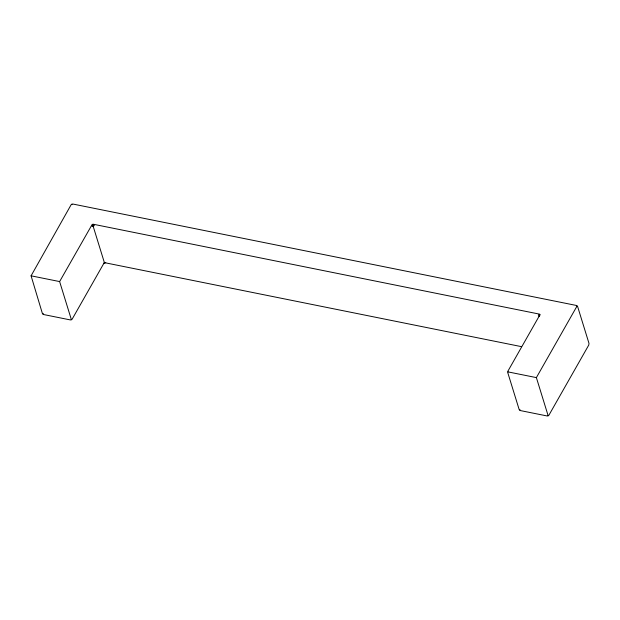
<?xml version="1.0" encoding="UTF-8"?>
<svg xmlns="http://www.w3.org/2000/svg" width="620" height="620" viewBox="0 0 620 620"><rect width="100%" height="100%" fill="white"/><g stroke="black" fill="none" stroke-linecap="round" stroke-linejoin="round"><path stroke-width="0.93" d="M539.625 314.681L539.136 316.541L540.02 314.627L508.005 370.977L507.764 372.628L519.173 409.588L520.467 410.595L547.289 415.997L548.824 415.354L588.76 345.061L589 343.41L577.592 306.451L576.298 305.443L72.71 204.003L71.176 204.647L31.085 275.822L42.408 313.55L43.702 314.557L70.525 319.959L72.067 319.308L104.075 262.958L103.579 263.469L105.757 262.554L104.718 262.694L521.312 346.611M104.47 262.903L92.659 224.649M42.889 314.077L43.136 313.488M519.653 410.114L519.901 409.525M577.111 305.923L536.385 377.611L548.189 415.865M71.432 319.827L59.621 281.573L92.178 224.417L92.171 226.501L94.349 225.595L92.822 224.146L539.788 314.185L538.338 315.03L539.191 315.596M59.621 281.573L31.085 275.822M536.385 377.611L507.85 371.861M71.811 204.135L71.904 204.585"/></g></svg>
